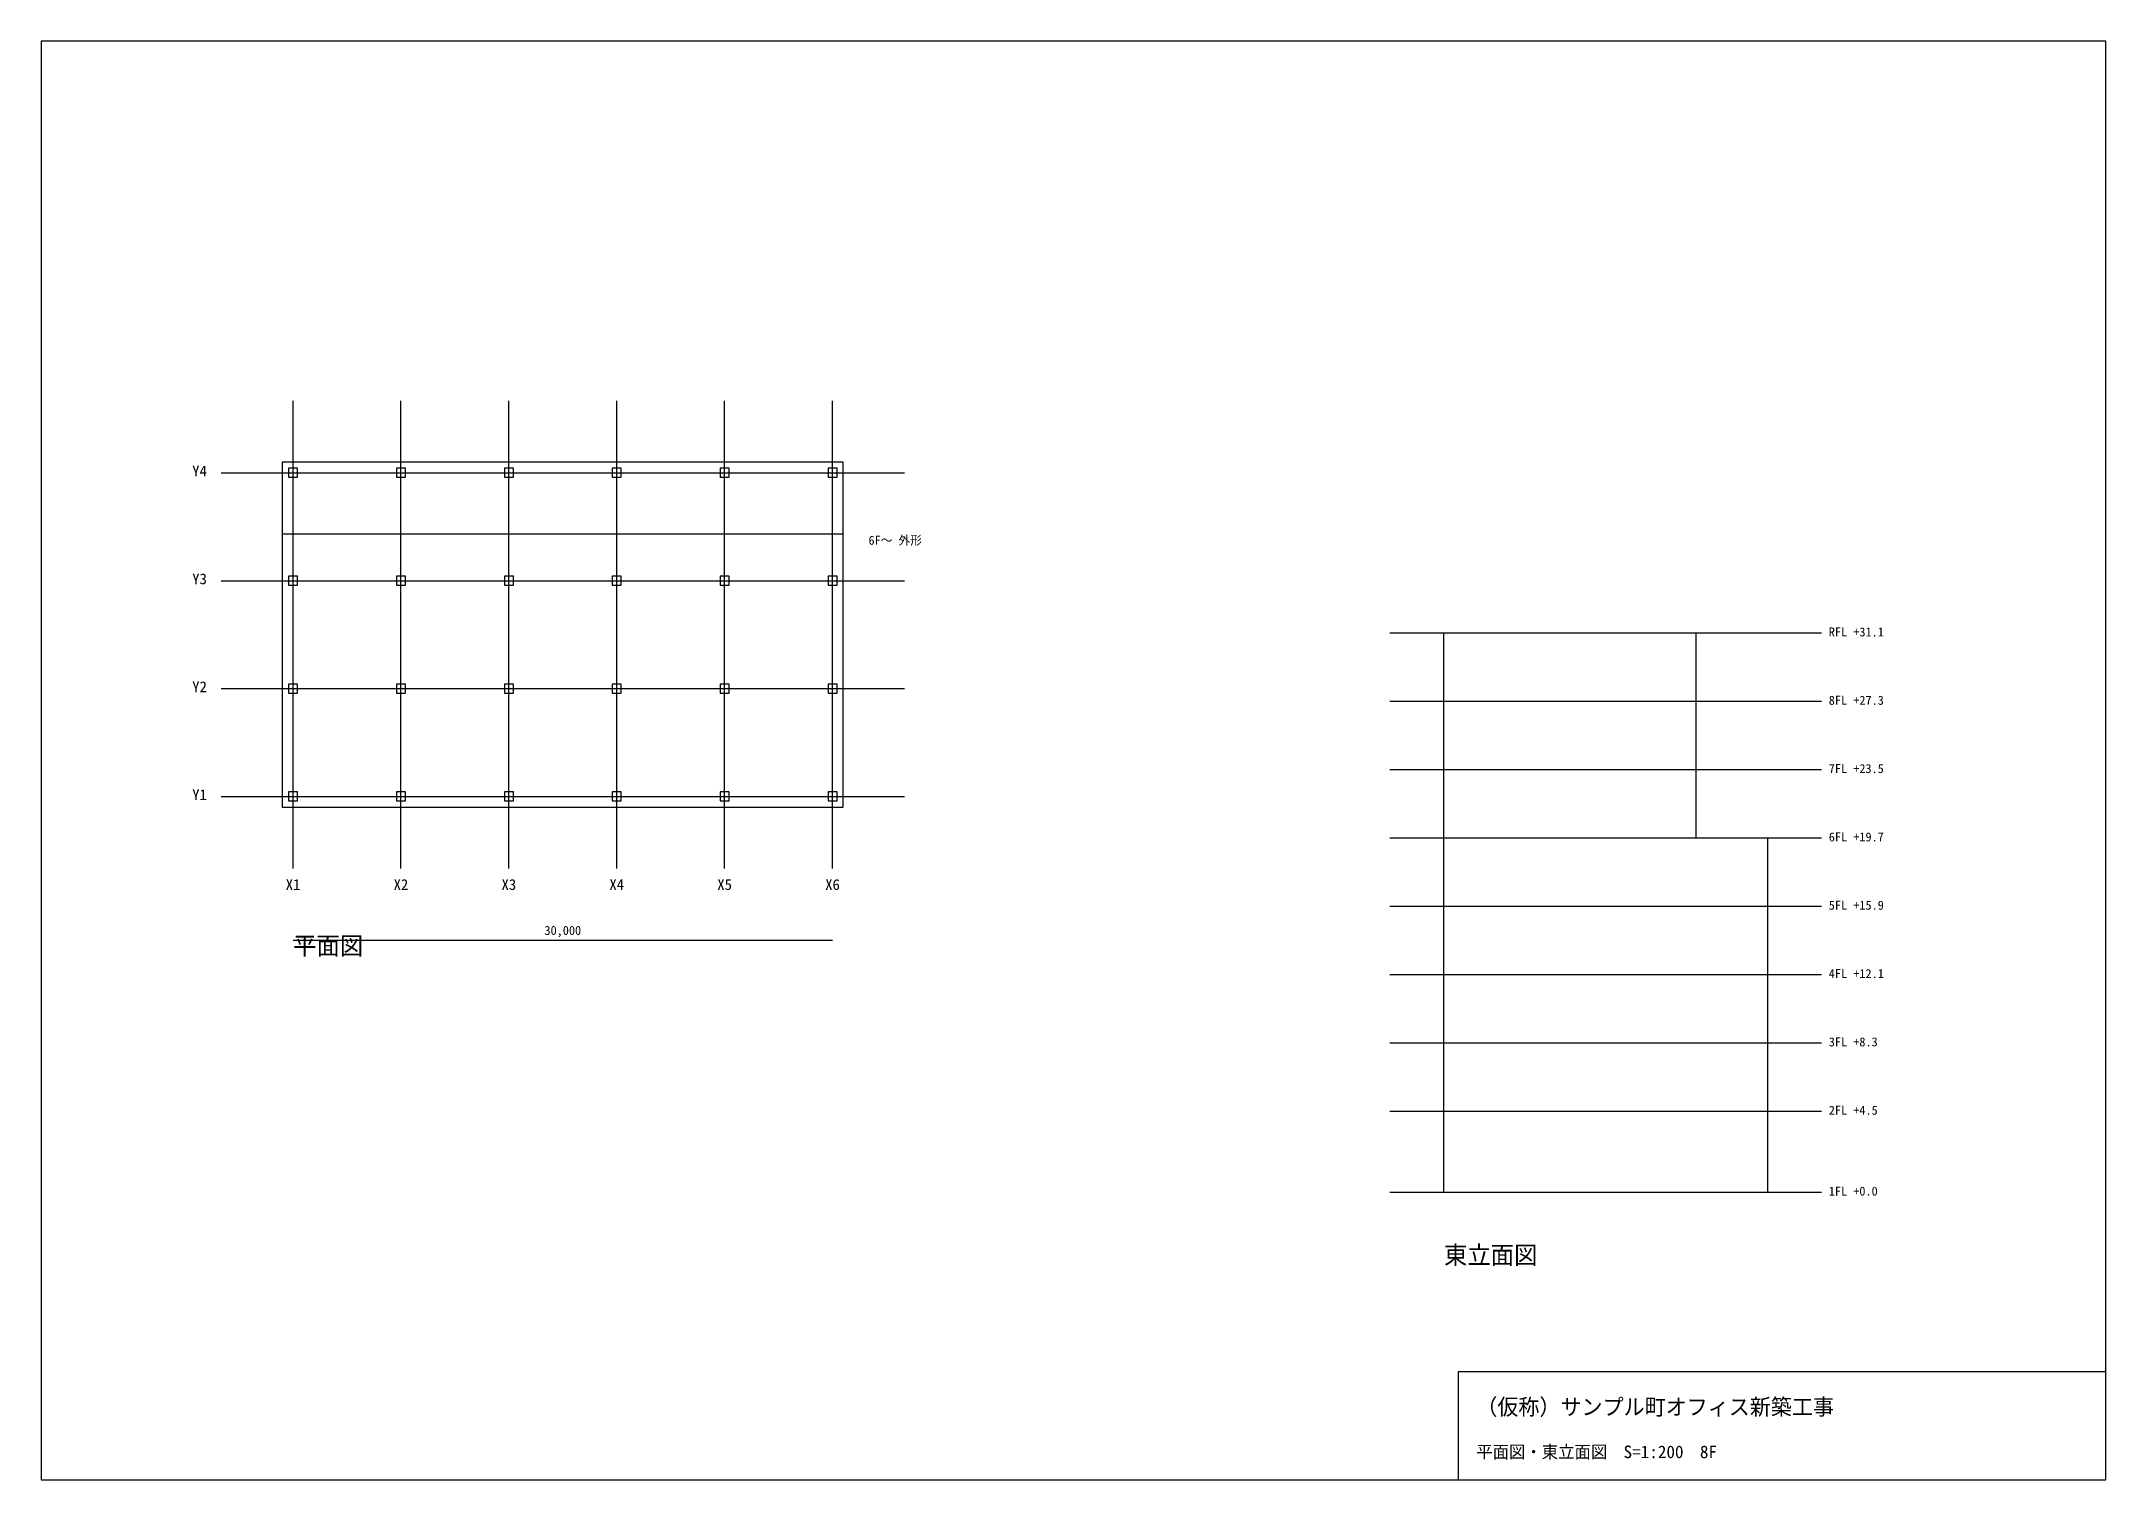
# Model space of a CAD drawing. Header units: millimetres. Extents: x 10 to 584, y 10 to 410.
import ezdxf
from ezdxf.enums import TextEntityAlignment as Align

# ---------------------------------------------------------------- set-up
doc = ezdxf.new("R2010")
doc.units = ezdxf.units.MM
for name, color, linetype in [('レベル', 2, 'Continuous'), ('上階外形', 3, 'Continuous'), ('外形', 7, 'Continuous'), ('寸法', 2, 'Continuous'), ('文字', 7, 'Continuous'), ('枠', 7, 'Continuous'), ('柱', 7, 'Continuous'), ('立面外形', 7, 'Continuous'), ('表題', 7, 'Continuous'), ('通り芯', 1, 'Continuous')]:
    doc.layers.add(name, color=color, linetype=linetype)

msp = doc.modelspace()

# ---------------------------------------------------------------- linework, layer by layer
at = {"layer": 'レベル'}
for p, q in [((385, 245.5), (505, 245.5)), ((385, 226.5), (505, 226.5)), ((385, 207.5), (505, 207.5)), ((385, 188.5), (505, 188.5)), ((385, 169.5), (505, 169.5)), ((385, 150.5), (505, 150.5)), ((385, 131.5), (505, 131.5)), ((385, 112.5), (505, 112.5)), ((385, 90), (505, 90))]:
    msp.add_line(p, q, dxfattribs=at)
at = {"layer": '上階外形'}
msp.add_lwpolyline([(77, 273), (233, 273)], dxfattribs=at)
at = {"layer": '外形'}
msp.add_lwpolyline([(77, 197), (233, 197), (233, 293), (77, 293)], close=True, dxfattribs=at)
at = {"layer": '寸法'}
msp.add_line((80, 160), (230, 160), dxfattribs=at)
at = {"layer": '枠'}
msp.add_lwpolyline([(10, 10), (584, 10), (584, 410), (10, 410)], close=True, dxfattribs=at)
at = {"layer": '柱'}
for points in [[(78.75, 288.75), (81.25, 288.75), (81.25, 291.25), (78.75, 291.25)], [(108.75, 288.75), (111.25, 288.75), (111.25, 291.25), (108.75, 291.25)], [(138.75, 288.75), (141.25, 288.75), (141.25, 291.25), (138.75, 291.25)], [(168.75, 288.75), (171.25, 288.75), (171.25, 291.25), (168.75, 291.25)], [(198.75, 288.75), (201.25, 288.75), (201.25, 291.25), (198.75, 291.25)], [(228.75, 288.75), (231.25, 288.75), (231.25, 291.25), (228.75, 291.25)], [(78.75, 258.75), (81.25, 258.75), (81.25, 261.25), (78.75, 261.25)], [(108.75, 258.75), (111.25, 258.75), (111.25, 261.25), (108.75, 261.25)], [(138.75, 258.75), (141.25, 258.75), (141.25, 261.25), (138.75, 261.25)], [(168.75, 258.75), (171.25, 258.75), (171.25, 261.25), (168.75, 261.25)], [(198.75, 258.75), (201.25, 258.75), (201.25, 261.25), (198.75, 261.25)], [(228.75, 258.75), (231.25, 258.75), (231.25, 261.25), (228.75, 261.25)], [(78.75, 228.75), (81.25, 228.75), (81.25, 231.25), (78.75, 231.25)], [(108.75, 228.75), (111.25, 228.75), (111.25, 231.25), (108.75, 231.25)], [(138.75, 228.75), (141.25, 228.75), (141.25, 231.25), (138.75, 231.25)], [(168.75, 228.75), (171.25, 228.75), (171.25, 231.25), (168.75, 231.25)], [(198.75, 228.75), (201.25, 228.75), (201.25, 231.25), (198.75, 231.25)], [(228.75, 228.75), (231.25, 228.75), (231.25, 231.25), (228.75, 231.25)], [(78.75, 198.75), (81.25, 198.75), (81.25, 201.25), (78.75, 201.25)], [(108.75, 198.75), (111.25, 198.75), (111.25, 201.25), (108.75, 201.25)], [(138.75, 198.75), (141.25, 198.75), (141.25, 201.25), (138.75, 201.25)], [(168.75, 198.75), (171.25, 198.75), (171.25, 201.25), (168.75, 201.25)], [(198.75, 198.75), (201.25, 198.75), (201.25, 201.25), (198.75, 201.25)], [(228.75, 198.75), (231.25, 198.75), (231.25, 201.25), (228.75, 201.25)]]:
    msp.add_lwpolyline(points, close=True, dxfattribs=at)
at = {"layer": '立面外形'}
msp.add_lwpolyline([(400, 90), (400, 245.5), (470, 245.5), (470, 188.5), (490, 188.5), (490, 90)], dxfattribs=at)
at = {"layer": '表題'}
msp.add_lwpolyline([(404, 10), (584, 10), (584, 40), (404, 40)], close=True, dxfattribs=at)
at = {"layer": '通り芯'}
for p, q in [((80, 180), (80, 310)), ((110, 180), (110, 310)), ((140, 180), (140, 310)), ((170, 180), (170, 310)), ((200, 180), (200, 310)), ((230, 180), (230, 310)), ((60, 290), (250, 290)), ((60, 260), (250, 260)), ((60, 230), (250, 230)), ((60, 200), (250, 200))]:
    msp.add_line(p, q, dxfattribs=at)

# ---------------------------------------------------------------- texts
at = {"layer": 'レベル'}
for s, p in [('RFL +31.1', (507, 244.5)), ('8FL +27.3', (507, 225.5)), ('7FL +23.5', (507, 206.5)), ('6FL +19.7', (507, 187.5)), ('5FL +15.9', (507, 168.5)), ('4FL +12.1', (507, 149.5)), ('3FL +8.3', (507, 130.5)), ('2FL +4.5', (507, 111.5)), ('1FL +0.0', (507, 89))]:
    msp.add_text(s, height=2.5, dxfattribs=at).set_placement(p)
at = {"layer": '上階外形'}
msp.add_text('6F〜 外形', height=2.5, dxfattribs=at).set_placement((240, 270))
at = {"layer": '寸法'}
msp.add_text('30,000', height=2.5, dxfattribs=at).set_placement((155, 161.5), align=Align.CENTER)
at = {"layer": '文字'}
for s, p in [('平面図', (80, 156)), ('東立面図', (400, 70))]:
    msp.add_text(s, height=5, dxfattribs=at).set_placement(p)
at = {"layer": '表題'}
for s, height, p in [('（仮称）サンプル町オフィス新築工事', 4.5, (409, 28)), ('平面図・東立面図\u3000S=1:200\u30008F', 3.5, (409, 16))]:
    msp.add_text(s, height=height, dxfattribs=at).set_placement(p)
at = {"layer": '通り芯'}
for s, p in [('Y4', (54, 289)), ('Y3', (54, 259)), ('Y2', (54, 229)), ('Y1', (54, 199)), ('X1', (80, 174)), ('X2', (110, 174)), ('X3', (140, 174)), ('X4', (170, 174)), ('X5', (200, 174)), ('X6', (230, 174))]:
    msp.add_text(s, height=3, dxfattribs=at).set_placement(p, align=Align.CENTER)

doc.saveas('drawing.dxf')
